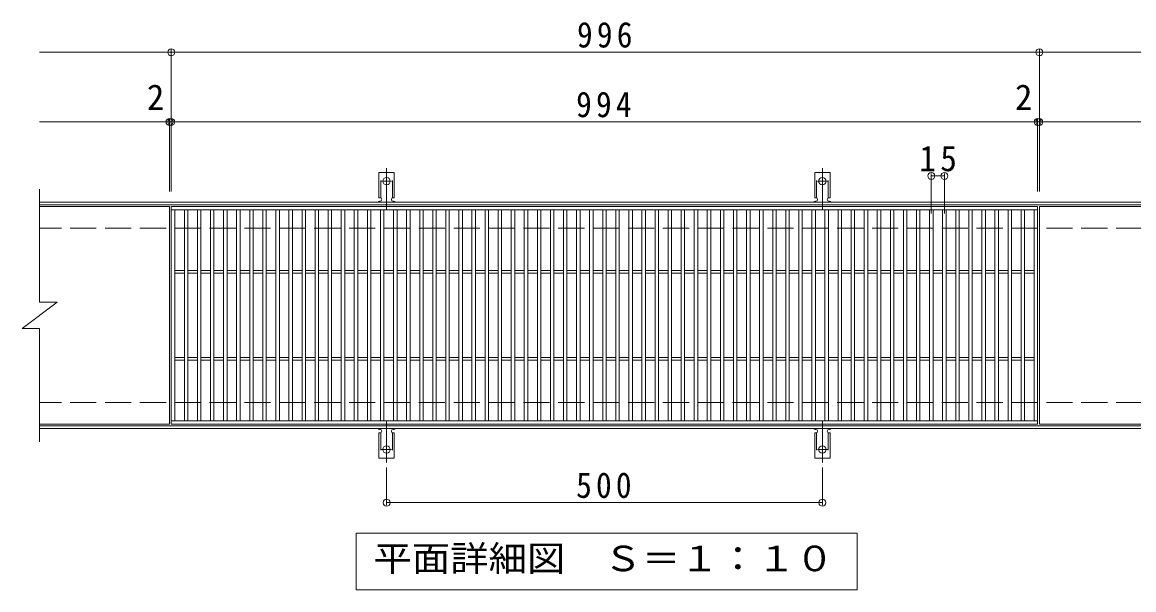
# Model space of a CAD drawing. Units: millimetres, scale not verified. Extents: x -1502 to 1694, y -1368 to 1153.
# Drawn here: x -651 to 625, y 501 to 1153 of the extents above; entities that cross this region are included whole.
import ezdxf
from ezdxf.enums import TextEntityAlignment as Align

# ---------------------------------------------------------------- set-up
doc = ezdxf.new("R2010")
doc.units = ezdxf.units.MM
doc.header["$LTSCALE"] = 10
doc.header["$PDMODE"] = 32
doc.header["$PDSIZE"] = 8
for name, pattern in [('CHAIN2', [12, 9, -1, 1, -1]), ('DASHED2', [3, 2, -1]), ('DASHED3', [4, 3, -1])]:
    doc.linetypes.add(name, pattern=pattern)
for name, color, linetype, lineweight in [('C-1', 2, 'Continuous', 9), ('C-2', 3, 'Continuous', 9), ('C-4', 7, 'Continuous', 9), ('C-5', 7, 'Continuous', 9), ('C-A', 3, 'Continuous', 9)]:
    doc.layers.add(name, color=color, linetype=linetype, lineweight=lineweight)
doc.styles.add('ＭＳ ゴシック', font='')
doc.styles.get('ＭＳ ゴシック').set_extended_font_data('MS Gothic')

msp = doc.modelspace()

# ---------------------------------------------------------------- linework, layer by layer
at = {"layer": 'C-1'}
for p, q in [((674.43, 946.49), (-630.57, 946.49)), ((674.43, 943.49), (-630.57, 943.49)), ((674.43, 689.49), (-630.57, 689.49)), ((674.43, 686.49), (-630.57, 686.49))]:
    msp.add_line(p, q, dxfattribs=at)
at = {"layer": 'C-1', "linetype": 'DASHED3'}
for p, q in [((674.43, 916.49), (-630.57, 916.49)), ((674.43, 716.49), (-630.57, 716.49))]:
    msp.add_line(p, q, dxfattribs=at)
at = {"layer": 'C-2'}
for p, q in [((-630.57, 961.49), (-630.57, 831.49)), ((-481.57, 941.49), (-630.57, 941.49)), ((-481.57, 941.49), (-481.57, 691.49)), ((-479.57, 937.49), (514.43, 937.49)), ((-475.57, 695.49), (-475.57, 937.49)), ((-464.57, 695.49), (-464.57, 937.49)), ((-460.57, 695.49), (-460.57, 937.49)), ((-449.57, 695.49), (-449.57, 937.49)), ((-445.57, 695.49), (-445.57, 937.49)), ((-434.57, 695.49), (-434.57, 937.49)), ((-430.57, 695.49), (-430.57, 937.49)), ((-419.57, 695.49), (-419.57, 937.49)), ((-415.57, 695.49), (-415.57, 937.49)), ((-404.57, 695.49), (-404.57, 937.49)), ((-400.57, 695.49), (-400.57, 937.49)), ((-389.57, 695.49), (-389.57, 937.49)), ((-385.57, 695.49), (-385.57, 937.49)), ((-374.57, 695.49), (-374.57, 937.49)), ((-370.57, 695.49), (-370.57, 937.49)), ((-359.57, 695.49), (-359.57, 937.49)), ((-355.57, 695.49), (-355.57, 937.49)), ((-344.57, 695.49), (-344.57, 937.49)), ((-340.57, 695.49), (-340.57, 937.49)), ((-329.57, 695.49), (-329.57, 937.49)), ((-325.57, 695.49), (-325.57, 937.49)), ((-314.57, 695.49), (-314.57, 937.49)), ((-310.57, 695.49), (-310.57, 937.49)), ((-299.57, 695.49), (-299.57, 937.49)), ((-295.57, 695.49), (-295.57, 937.49)), ((-284.57, 695.49), (-284.57, 937.49)), ((-280.57, 695.49), (-280.57, 937.49)), ((-269.57, 695.49), (-269.57, 937.49)), ((-265.57, 695.49), (-265.57, 937.49)), ((-254.57, 695.49), (-254.57, 937.49)), ((-250.57, 695.49), (-250.57, 937.49)), ((-239.57, 695.49), (-239.57, 937.49)), ((-235.57, 695.49), (-235.57, 937.49)), ((-224.57, 695.49), (-224.57, 937.49)), ((-220.57, 695.49), (-220.57, 937.49)), ((-209.57, 695.49), (-209.57, 937.49)), ((-205.57, 695.49), (-205.57, 937.49)), ((-194.57, 695.49), (-194.57, 937.49)), ((-190.57, 695.49), (-190.57, 937.49)), ((-179.57, 695.49), (-179.57, 937.49)), ((-175.57, 695.49), (-175.57, 937.49)), ((-164.57, 695.49), (-164.57, 937.49)), ((-160.57, 695.49), (-160.57, 937.49)), ((-149.57, 695.49), (-149.57, 937.49)), ((-145.57, 695.49), (-145.57, 937.49)), ((-134.57, 695.49), (-134.57, 937.49)), ((-130.57, 695.49), (-130.57, 937.49)), ((-119.57, 695.49), (-119.57, 937.49)), ((-115.57, 695.49), (-115.57, 937.49)), ((-104.57, 695.49), (-104.57, 937.49)), ((-100.57, 695.49), (-100.57, 937.49)), ((-89.57, 695.49), (-89.57, 937.49)), ((-85.57, 695.49), (-85.57, 937.49)), ((-74.57, 695.49), (-74.57, 937.49)), ((-70.57, 695.49), (-70.57, 937.49)), ((-59.57, 695.49), (-59.57, 937.49)), ((-55.57, 695.49), (-55.57, 937.49)), ((-44.57, 695.49), (-44.57, 937.49)), ((-40.57, 695.49), (-40.57, 937.49)), ((-29.57, 695.49), (-29.57, 937.49)), ((-25.57, 695.49), (-25.57, 937.49)), ((-14.57, 695.49), (-14.57, 937.49)), ((-10.57, 695.49), (-10.57, 937.49)), ((0.43, 695.49), (0.43, 937.49)), ((4.43, 695.49), (4.43, 937.49)), ((15.43, 695.49), (15.43, 937.49)), ((19.43, 695.49), (19.43, 937.49)), ((30.43, 695.49), (30.43, 937.49)), ((34.43, 695.49), (34.43, 937.49)), ((45.43, 695.49), (45.43, 937.49)), ((49.43, 695.49), (49.43, 937.49)), ((60.43, 695.49), (60.43, 937.49)), ((64.43, 695.49), (64.43, 937.49)), ((75.43, 695.49), (75.43, 937.49)), ((79.43, 695.49), (79.43, 937.49)), ((90.43, 695.49), (90.43, 937.49)), ((94.43, 695.49), (94.43, 937.49)), ((105.43, 695.49), (105.43, 937.49)), ((109.43, 695.49), (109.43, 937.49)), ((120.43, 695.49), (120.43, 937.49)), ((124.43, 695.49), (124.43, 937.49)), ((135.43, 695.49), (135.43, 937.49)), ((139.43, 695.49), (139.43, 937.49)), ((150.43, 695.49), (150.43, 937.49)), ((154.43, 695.49), (154.43, 937.49)), ((165.43, 695.49), (165.43, 937.49)), ((169.43, 695.49), (169.43, 937.49)), ((180.43, 695.49), (180.43, 937.49)), ((184.43, 695.49), (184.43, 937.49)), ((195.43, 695.49), (195.43, 937.49)), ((199.43, 695.49), (199.43, 937.49)), ((210.43, 695.49), (210.43, 937.49)), ((214.43, 695.49), (214.43, 937.49)), ((225.43, 695.49), (225.43, 937.49)), ((229.43, 695.49), (229.43, 937.49)), ((240.43, 695.49), (240.43, 937.49)), ((244.43, 695.49), (244.43, 937.49)), ((255.43, 695.49), (255.43, 937.49)), ((259.43, 695.49), (259.43, 937.49)), ((270.43, 695.49), (270.43, 937.49)), ((274.43, 695.49), (274.43, 937.49)), ((285.43, 695.49), (285.43, 937.49)), ((289.43, 695.49), (289.43, 937.49)), ((300.43, 695.49), (300.43, 937.49)), ((304.43, 695.49), (304.43, 937.49)), ((315.43, 695.49), (315.43, 937.49)), ((319.43, 695.49), (319.43, 937.49)), ((330.43, 695.49), (330.43, 937.49)), ((334.43, 695.49), (334.43, 937.49)), ((345.43, 695.49), (345.43, 937.49)), ((349.43, 695.49), (349.43, 937.49)), ((360.43, 695.49), (360.43, 937.49)), ((364.43, 695.49), (364.43, 937.49)), ((375.43, 695.49), (375.43, 937.49)), ((379.43, 695.49), (379.43, 937.49)), ((390.43, 695.49), (390.43, 937.49)), ((394.43, 695.49), (394.43, 937.49)), ((405.43, 695.49), (405.43, 937.49)), ((409.43, 695.49), (409.43, 937.49)), ((420.43, 695.49), (420.43, 937.49)), ((424.43, 695.49), (424.43, 937.49)), ((435.43, 695.49), (435.43, 937.49)), ((439.43, 695.49), (439.43, 937.49)), ((450.43, 695.49), (450.43, 937.49)), ((454.43, 695.49), (454.43, 937.49)), ((465.43, 695.49), (465.43, 937.49)), ((469.43, 695.49), (469.43, 937.49)), ((480.43, 695.49), (480.43, 937.49)), ((484.43, 695.49), (484.43, 937.49)), ((495.43, 695.49), (495.43, 937.49)), ((499.43, 695.49), (499.43, 937.49)), ((510.43, 695.49), (510.43, 937.49)), ((514.43, 941.49), (514.43, 691.49)), ((516.43, 941.49), (516.43, 691.49)), ((674.43, 941.49), (516.43, 941.49)), ((-475.57, 867.99), (-464.57, 867.99)), ((-460.57, 867.99), (-449.57, 867.99)), ((-445.57, 867.99), (-434.57, 867.99)), ((-430.57, 867.99), (-419.57, 867.99)), ((-415.57, 867.99), (-404.57, 867.99)), ((-400.57, 867.99), (-389.57, 867.99)), ((-385.57, 867.99), (-374.57, 867.99)), ((-370.57, 867.99), (-359.57, 867.99)), ((-355.57, 867.99), (-344.57, 867.99)), ((-340.57, 867.99), (-329.57, 867.99)), ((-325.57, 867.99), (-314.57, 867.99)), ((-310.57, 867.99), (-299.57, 867.99)), ((-295.57, 867.99), (-284.57, 867.99)), ((-280.57, 867.99), (-269.57, 867.99)), ((-265.57, 867.99), (-254.57, 867.99)), ((-250.57, 867.99), (-239.57, 867.99)), ((-235.57, 867.99), (-224.57, 867.99)), ((-220.57, 867.99), (-209.57, 867.99)), ((-205.57, 867.99), (-194.57, 867.99)), ((-190.57, 867.99), (-179.57, 867.99)), ((-175.57, 867.99), (-164.57, 867.99)), ((-160.57, 867.99), (-149.57, 867.99)), ((-145.57, 867.99), (-134.57, 867.99)), ((-130.57, 867.99), (-119.57, 867.99)), ((-115.57, 867.99), (-104.57, 867.99)), ((-100.57, 867.99), (-89.57, 867.99)), ((-85.57, 867.99), (-74.57, 867.99)), ((-70.57, 867.99), (-59.57, 867.99)), ((-55.57, 867.99), (-44.57, 867.99)), ((-40.57, 867.99), (-29.57, 867.99)), ((-25.57, 867.99), (-14.57, 867.99)), ((-10.57, 867.99), (0.43, 867.99)), ((4.43, 867.99), (15.43, 867.99)), ((19.43, 867.99), (30.43, 867.99)), ((34.43, 867.99), (45.43, 867.99)), ((49.43, 867.99), (60.43, 867.99)), ((64.43, 867.99), (75.43, 867.99)), ((79.43, 867.99), (90.43, 867.99)), ((94.43, 867.99), (105.43, 867.99)), ((109.43, 867.99), (120.43, 867.99)), ((124.43, 867.99), (135.43, 867.99)), ((139.43, 867.99), (150.43, 867.99)), ((154.43, 867.99), (165.43, 867.99)), ((169.43, 867.99), (180.43, 867.99)), ((184.43, 867.99), (195.43, 867.99)), ((199.43, 867.99), (210.43, 867.99)), ((214.43, 867.99), (225.43, 867.99)), ((229.43, 867.99), (240.43, 867.99)), ((244.43, 867.99), (255.43, 867.99)), ((259.43, 867.99), (270.43, 867.99)), ((274.43, 867.99), (285.43, 867.99)), ((289.43, 867.99), (300.43, 867.99)), ((304.43, 867.99), (315.43, 867.99)), ((319.43, 867.99), (330.43, 867.99)), ((334.43, 867.99), (345.43, 867.99)), ((349.43, 867.99), (360.43, 867.99)), ((364.43, 867.99), (375.43, 867.99)), ((379.43, 867.99), (390.43, 867.99)), ((394.43, 867.99), (405.43, 867.99)), ((409.43, 867.99), (420.43, 867.99)), ((424.43, 867.99), (435.43, 867.99)), ((439.43, 867.99), (450.43, 867.99)), ((454.43, 867.99), (465.43, 867.99)), ((469.43, 867.99), (480.43, 867.99)), ((484.43, 867.99), (495.43, 867.99)), ((499.43, 867.99), (510.43, 867.99)), ((-475.57, 864.99), (-464.57, 864.99)), ((-460.57, 864.99), (-449.57, 864.99)), ((-445.57, 864.99), (-434.57, 864.99)), ((-430.57, 864.99), (-419.57, 864.99)), ((-415.57, 864.99), (-404.57, 864.99)), ((-400.57, 864.99), (-389.57, 864.99)), ((-385.57, 864.99), (-374.57, 864.99)), ((-370.57, 864.99), (-359.57, 864.99)), ((-355.57, 864.99), (-344.57, 864.99)), ((-340.57, 864.99), (-329.57, 864.99)), ((-325.57, 864.99), (-314.57, 864.99)), ((-310.57, 864.99), (-299.57, 864.99)), ((-295.57, 864.99), (-284.57, 864.99)), ((-280.57, 864.99), (-269.57, 864.99)), ((-265.57, 864.99), (-254.57, 864.99)), ((-250.57, 864.99), (-239.57, 864.99)), ((-235.57, 864.99), (-224.57, 864.99)), ((-220.57, 864.99), (-209.57, 864.99)), ((-205.57, 864.99), (-194.57, 864.99)), ((-190.57, 864.99), (-179.57, 864.99)), ((-175.57, 864.99), (-164.57, 864.99)), ((-160.57, 864.99), (-149.57, 864.99)), ((-145.57, 864.99), (-134.57, 864.99)), ((-130.57, 864.99), (-119.57, 864.99)), ((-115.57, 864.99), (-104.57, 864.99)), ((-100.57, 864.99), (-89.57, 864.99)), ((-85.57, 864.99), (-74.57, 864.99)), ((-70.57, 864.99), (-59.57, 864.99)), ((-55.57, 864.99), (-44.57, 864.99)), ((-40.57, 864.99), (-29.57, 864.99)), ((-25.57, 864.99), (-14.57, 864.99)), ((-10.57, 864.99), (0.43, 864.99)), ((4.43, 864.99), (15.43, 864.99)), ((19.43, 864.99), (30.43, 864.99)), ((34.43, 864.99), (45.43, 864.99)), ((49.43, 864.99), (60.43, 864.99)), ((64.43, 864.99), (75.43, 864.99)), ((79.43, 864.99), (90.43, 864.99)), ((94.43, 864.99), (105.43, 864.99)), ((109.43, 864.99), (120.43, 864.99)), ((124.43, 864.99), (135.43, 864.99)), ((139.43, 864.99), (150.43, 864.99)), ((154.43, 864.99), (165.43, 864.99)), ((169.43, 864.99), (180.43, 864.99)), ((184.43, 864.99), (195.43, 864.99)), ((199.43, 864.99), (210.43, 864.99)), ((214.43, 864.99), (225.43, 864.99)), ((229.43, 864.99), (240.43, 864.99)), ((244.43, 864.99), (255.43, 864.99)), ((259.43, 864.99), (270.43, 864.99)), ((274.43, 864.99), (285.43, 864.99)), ((289.43, 864.99), (300.43, 864.99)), ((304.43, 864.99), (315.43, 864.99)), ((319.43, 864.99), (330.43, 864.99)), ((334.43, 864.99), (345.43, 864.99)), ((349.43, 864.99), (360.43, 864.99)), ((364.43, 864.99), (375.43, 864.99)), ((379.43, 864.99), (390.43, 864.99)), ((394.43, 864.99), (405.43, 864.99)), ((409.43, 864.99), (420.43, 864.99)), ((424.43, 864.99), (435.43, 864.99)), ((439.43, 864.99), (450.43, 864.99)), ((454.43, 864.99), (465.43, 864.99)), ((469.43, 864.99), (480.43, 864.99)), ((484.43, 864.99), (495.43, 864.99)), ((499.43, 864.99), (510.43, 864.99)), ((-650.57, 801.49), (-610.57, 831.49)), ((-630.57, 831.49), (-610.57, 831.49)), ((-650.57, 801.49), (-630.57, 801.49)), ((-630.57, 801.49), (-630.57, 671.49)), ((-475.57, 767.99), (-464.57, 767.99)), ((-460.57, 767.99), (-449.57, 767.99)), ((-445.57, 767.99), (-434.57, 767.99)), ((-430.57, 767.99), (-419.57, 767.99)), ((-415.57, 767.99), (-404.57, 767.99)), ((-400.57, 767.99), (-389.57, 767.99)), ((-385.57, 767.99), (-374.57, 767.99)), ((-370.57, 767.99), (-359.57, 767.99)), ((-355.57, 767.99), (-344.57, 767.99)), ((-340.57, 767.99), (-329.57, 767.99)), ((-325.57, 767.99), (-314.57, 767.99)), ((-310.57, 767.99), (-299.57, 767.99)), ((-295.57, 767.99), (-284.57, 767.99)), ((-280.57, 767.99), (-269.57, 767.99)), ((-265.57, 767.99), (-254.57, 767.99)), ((-250.57, 767.99), (-239.57, 767.99)), ((-235.57, 767.99), (-224.57, 767.99)), ((-220.57, 767.99), (-209.57, 767.99)), ((-205.57, 767.99), (-194.57, 767.99)), ((-190.57, 767.99), (-179.57, 767.99)), ((-175.57, 767.99), (-164.57, 767.99)), ((-160.57, 767.99), (-149.57, 767.99)), ((-145.57, 767.99), (-134.57, 767.99)), ((-130.57, 767.99), (-119.57, 767.99)), ((-115.57, 767.99), (-104.57, 767.99)), ((-100.57, 767.99), (-89.57, 767.99)), ((-85.57, 767.99), (-74.57, 767.99)), ((-70.57, 767.99), (-59.57, 767.99)), ((-55.57, 767.99), (-44.57, 767.99)), ((-40.57, 767.99), (-29.57, 767.99)), ((-25.57, 767.99), (-14.57, 767.99)), ((-10.57, 767.99), (0.43, 767.99)), ((4.43, 767.99), (15.43, 767.99)), ((19.43, 767.99), (30.43, 767.99)), ((34.43, 767.99), (45.43, 767.99)), ((49.43, 767.99), (60.43, 767.99)), ((64.43, 767.99), (75.43, 767.99)), ((79.43, 767.99), (90.43, 767.99)), ((94.43, 767.99), (105.43, 767.99)), ((109.43, 767.99), (120.43, 767.99)), ((124.43, 767.99), (135.43, 767.99)), ((139.43, 767.99), (150.43, 767.99)), ((154.43, 767.99), (165.43, 767.99)), ((169.43, 767.99), (180.43, 767.99)), ((184.43, 767.99), (195.43, 767.99)), ((199.43, 767.99), (210.43, 767.99)), ((214.43, 767.99), (225.43, 767.99)), ((229.43, 767.99), (240.43, 767.99)), ((244.43, 767.99), (255.43, 767.99)), ((259.43, 767.99), (270.43, 767.99)), ((274.43, 767.99), (285.43, 767.99)), ((289.43, 767.99), (300.43, 767.99)), ((304.43, 767.99), (315.43, 767.99)), ((319.43, 767.99), (330.43, 767.99)), ((334.43, 767.99), (345.43, 767.99)), ((349.43, 767.99), (360.43, 767.99)), ((364.43, 767.99), (375.43, 767.99)), ((379.43, 767.99), (390.43, 767.99)), ((394.43, 767.99), (405.43, 767.99)), ((409.43, 767.99), (420.43, 767.99)), ((424.43, 767.99), (435.43, 767.99)), ((439.43, 767.99), (450.43, 767.99)), ((454.43, 767.99), (465.43, 767.99)), ((469.43, 767.99), (480.43, 767.99)), ((484.43, 767.99), (495.43, 767.99)), ((499.43, 767.99), (510.43, 767.99)), ((-475.57, 764.99), (-464.57, 764.99)), ((-460.57, 764.99), (-449.57, 764.99)), ((-445.57, 764.99), (-434.57, 764.99)), ((-430.57, 764.99), (-419.57, 764.99)), ((-415.57, 764.99), (-404.57, 764.99)), ((-400.57, 764.99), (-389.57, 764.99)), ((-385.57, 764.99), (-374.57, 764.99)), ((-370.57, 764.99), (-359.57, 764.99)), ((-355.57, 764.99), (-344.57, 764.99)), ((-340.57, 764.99), (-329.57, 764.99)), ((-325.57, 764.99), (-314.57, 764.99)), ((-310.57, 764.99), (-299.57, 764.99)), ((-295.57, 764.99), (-284.57, 764.99)), ((-280.57, 764.99), (-269.57, 764.99)), ((-265.57, 764.99), (-254.57, 764.99)), ((-250.57, 764.99), (-239.57, 764.99)), ((-235.57, 764.99), (-224.57, 764.99)), ((-220.57, 764.99), (-209.57, 764.99)), ((-205.57, 764.99), (-194.57, 764.99)), ((-190.57, 764.99), (-179.57, 764.99)), ((-175.57, 764.99), (-164.57, 764.99)), ((-160.57, 764.99), (-149.57, 764.99)), ((-145.57, 764.99), (-134.57, 764.99)), ((-130.57, 764.99), (-119.57, 764.99)), ((-115.57, 764.99), (-104.57, 764.99)), ((-100.57, 764.99), (-89.57, 764.99)), ((-85.57, 764.99), (-74.57, 764.99)), ((-70.57, 764.99), (-59.57, 764.99)), ((-55.57, 764.99), (-44.57, 764.99)), ((-40.57, 764.99), (-29.57, 764.99)), ((-25.57, 764.99), (-14.57, 764.99)), ((-10.57, 764.99), (0.43, 764.99)), ((4.43, 764.99), (15.43, 764.99)), ((19.43, 764.99), (30.43, 764.99)), ((34.43, 764.99), (45.43, 764.99)), ((49.43, 764.99), (60.43, 764.99)), ((64.43, 764.99), (75.43, 764.99)), ((79.43, 764.99), (90.43, 764.99)), ((94.43, 764.99), (105.43, 764.99)), ((109.43, 764.99), (120.43, 764.99)), ((124.43, 764.99), (135.43, 764.99)), ((139.43, 764.99), (150.43, 764.99)), ((154.43, 764.99), (165.43, 764.99)), ((169.43, 764.99), (180.43, 764.99)), ((184.43, 764.99), (195.43, 764.99)), ((199.43, 764.99), (210.43, 764.99)), ((214.43, 764.99), (225.43, 764.99)), ((229.43, 764.99), (240.43, 764.99)), ((244.43, 764.99), (255.43, 764.99)), ((259.43, 764.99), (270.43, 764.99)), ((274.43, 764.99), (285.43, 764.99)), ((289.43, 764.99), (300.43, 764.99)), ((304.43, 764.99), (315.43, 764.99)), ((319.43, 764.99), (330.43, 764.99)), ((334.43, 764.99), (345.43, 764.99)), ((349.43, 764.99), (360.43, 764.99)), ((364.43, 764.99), (375.43, 764.99)), ((379.43, 764.99), (390.43, 764.99)), ((394.43, 764.99), (405.43, 764.99)), ((409.43, 764.99), (420.43, 764.99)), ((424.43, 764.99), (435.43, 764.99)), ((439.43, 764.99), (450.43, 764.99)), ((454.43, 764.99), (465.43, 764.99)), ((469.43, 764.99), (480.43, 764.99)), ((484.43, 764.99), (495.43, 764.99)), ((499.43, 764.99), (510.43, 764.99)), ((-481.57, 691.49), (-630.57, 691.49)), ((514.43, 695.49), (-479.57, 695.49)), ((514.43, 691.49), (-479.57, 691.49)), ((674.43, 691.49), (516.43, 691.49))]:
    msp.add_line(p, q, dxfattribs=at)
msp.add_lwpolyline([(-479.57, 691.49), (-479.57, 941.49), (514.43, 941.49)], dxfattribs=at)
at = {"layer": 'C-4'}
for p, q in [((-630.57, 1118.49), (674.43, 1118.49)), ((-479.57, 958.49), (-479.57, 1121.49)), ((516.43, 958.49), (516.43, 1121.49)), ((-630.57, 1038.49), (674.43, 1038.49)), ((-481.57, 958.49), (-481.57, 1041.49)), ((514.43, 958.49), (514.43, 1041.49)), ((392.43, 933.49), (392.43, 979.49)), ((392.43, 976.49), (407.43, 976.49)), ((407.43, 933.49), (407.43, 979.49)), ((-232.57, 641.77), (-232.57, 598.49)), ((267.43, 641.77), (267.43, 598.49)), ((-232.57, 601.49), (267.43, 601.49))]:
    msp.add_line(p, q, dxfattribs=at)
for p in [(-479.57, 1118.49), (516.43, 1118.49), (-481.57, 1038.49), (-479.57, 1038.49), (514.43, 1038.49), (516.43, 1038.49), (392.43, 976.49), (407.43, 976.49), (-232.57, 601.49), (267.43, 601.49)]:
    msp.add_point(p, dxfattribs=at)
at = {"layer": 'C-5'}
msp.add_lwpolyline([(-267.57, 501.49), (-267.57, 566.49), (307.43, 566.49), (307.43, 501.49)], close=True, dxfattribs=at)
at = {"layer": 'C-A', "color": 7, "linetype": 'CHAIN2'}
for p, q in [((-232.57, 938.02), (-232.57, 985.42)), ((267.43, 938.02), (267.43, 985.42)), ((-238.34, 970.49), (-226.79, 970.49)), ((261.66, 970.49), (273.21, 970.49)), ((-232.57, 694.95), (-232.57, 647.55)), ((267.43, 694.95), (267.43, 647.55)), ((-238.34, 662.49), (-226.79, 662.49)), ((261.66, 662.49), (273.21, 662.49))]:
    msp.add_line(p, q, dxfattribs=at)
at = {"layer": 'C-A'}
for p, q in [((-241.32, 951.49), (-241.32, 980.49)), ((-223.82, 980.49), (-241.32, 980.49)), ((-223.82, 951.49), (-223.82, 980.49)), ((258.68, 951.49), (258.68, 980.49)), ((276.18, 980.49), (258.68, 980.49)), ((276.18, 951.49), (276.18, 980.49)), ((-241.32, 951.49), (-240.07, 951.49)), ((-240.57, 947.49), (-240.07, 947.49)), ((-223.82, 951.49), (-225.07, 951.49)), ((-225.07, 947.49), (-224.56, 947.49)), ((258.68, 951.49), (259.93, 951.49)), ((259.43, 947.49), (259.93, 947.49)), ((276.18, 951.49), (274.93, 951.49)), ((274.93, 947.49), (275.44, 947.49)), ((-241.32, 681.49), (-240.07, 681.49)), ((-241.32, 681.49), (-241.32, 652.49)), ((-240.57, 685.49), (-240.07, 685.49)), ((-225.07, 685.49), (-224.56, 685.49)), ((-223.82, 681.49), (-225.07, 681.49)), ((-223.82, 681.49), (-223.82, 652.49)), ((258.68, 681.49), (259.93, 681.49)), ((258.68, 681.49), (258.68, 652.49)), ((259.43, 685.49), (259.93, 685.49)), ((274.93, 685.49), (275.44, 685.49)), ((276.18, 681.49), (274.93, 681.49)), ((276.18, 681.49), (276.18, 652.49)), ((-223.82, 652.49), (-241.32, 652.49)), ((276.18, 652.49), (258.68, 652.49))]:
    msp.add_line(p, q, dxfattribs=at)
at = {"layer": 'C-A', "linetype": 'DASHED2'}
for p, q in [((-239.32, 951.34), (-239.32, 980.49)), ((-225.82, 951.34), (-225.82, 980.49)), ((260.68, 951.34), (260.68, 980.49)), ((274.18, 951.34), (274.18, 980.49)), ((-239.32, 681.63), (-239.32, 652.49)), ((-225.82, 681.63), (-225.82, 652.49)), ((260.68, 681.63), (260.68, 652.49)), ((274.18, 681.63), (274.18, 652.49))]:
    msp.add_line(p, q, dxfattribs=at)
at = {"layer": 'C-A'}
for centre in [(-232.57, 970.49), (267.43, 970.49), (-232.57, 662.49), (267.43, 662.49)]:
    msp.add_circle(centre, 4.25, dxfattribs=at)
for centre, start, end in [((-240.57, 945.49), 90.27596, 150.00047), ((-240.07, 949.49), 270, 90), ((-225.07, 949.49), 90, 269.8667), ((-224.57, 945.49), 29.99927, 89.75836), ((259.43, 945.49), 90.27596, 150.00047), ((259.93, 949.49), 270, 90), ((274.93, 949.49), 90, 269.8667), ((275.43, 945.49), 29.99927, 89.75836), ((-240.57, 687.49), 209.99951, 269.72403), ((-240.07, 683.49), 270, 90), ((-225.07, 683.49), 90.13329, 270), ((-224.57, 687.49), 270.24162, 330.00072), ((259.43, 687.49), 209.99951, 269.72403), ((259.93, 683.49), 270, 90), ((274.93, 683.49), 90.13329, 270), ((275.43, 687.49), 270.24162, 330.00072)]:
    msp.add_arc(centre, 2, start, end, dxfattribs=at)

# ---------------------------------------------------------------- texts
at = {"layer": 'C-4', "color": 2, "style": 'ＭＳ ゴシック'}
for p in [(-507.53, 1043.49), (488.47, 1043.49)]:
    msp.add_text('2', height=29.33, dxfattribs=at).set_placement(p, align=Align.BOTTOM_LEFT)
at = {"layer": 'C-4', "color": 2, "char_height": 29.33, "attachment_point": 7, "style": 'ＭＳ ゴシック'}
for s, insert in [('\\T1.27;\\W0.9;996', (-14.07, 1123.49)), ('\\T1.27;\\W0.9;994', (-15.07, 1043.49)), ('\\T1.27;\\W0.95;15', (378.68, 981.49)), ('\\T1.27;\\W0.9;500', (-15.07, 606.48))]:
    msp.add_mtext(s, dxfattribs=dict(at, insert=insert))
at = {"layer": 'C-5', "color": 2, "style": 'ＭＳ ゴシック', "width": 1.1}
msp.add_text('平面詳細図\u3000Ｓ＝１：１０', height=29.33, dxfattribs=at).set_placement((-247.57, 513.99), align=Align.BOTTOM_LEFT)

doc.saveas('drawing.dxf')
